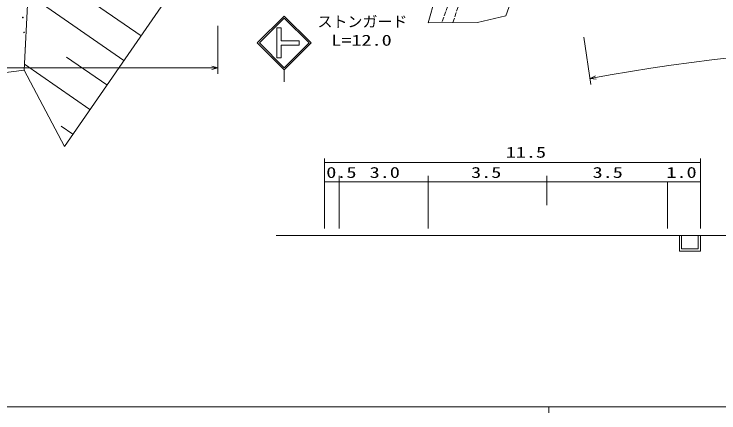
# Model space of a CAD drawing. Units: millimetres, scale not verified. Extents: x -71087 to 568913, y -90349 to 269651.
# Drawn here: x 167620 to 285348, y 93651 to 160298 of the extents above; entities that cross this region are included whole.
import ezdxf
from ezdxf.enums import TextEntityAlignment as Align

# ---------------------------------------------------------------- set-up
doc = ezdxf.new("R2010")
doc.units = ezdxf.units.MM
doc.header["$LTSCALE"] = 1000
doc.linetypes.add('USER1', pattern=[1, 0.8, -0.2])
for name, color, linetype, lineweight in [('M-BGD', 7, 'Continuous', 13), ('M-BGD-CRST', 7, 'Continuous', 13), ('M-STR-STRC', 7, 'Continuous', 13), ('M-STR-TXT', 7, 'Continuous', 13), ('M-TTL-BAND', 7, 'Continuous', 13)]:
    doc.layers.add(name, color=color, linetype=linetype, lineweight=lineweight)
doc.styles.add('ＭＳ ゴシック', font='')
doc.styles.get('ＭＳ ゴシック').set_extended_font_data('MS Gothic')

# ---------------------------------------------------------------- blocks, each defined once
blk = doc.blocks.new('BUHIN8')
at = {"color": 7, "linetype": 'Continuous', "lineweight": 13}
blk.add_lwpolyline([(-288, -1000), (0, 0), (285, -1000)], dxfattribs=at)

msp = doc.modelspace()

# ---------------------------------------------------------------- linework, layer by layer
at = {"layer": 'M-BGD', "linetype": 'USER1'}
for p, q in [((246897, 180470), (239047, 158868)), ((240907, 158882), (248201, 180644))]:
    msp.add_line(p, q, dxfattribs=at)
at = {"layer": 'M-BGD'}
for p, q in [((201619, 175191), (176022, 138171)), ((252943, 169121), (249768, 160034)), ((169297, 150942), (170222, 168340)), ((169297, 150942), (170222, 168340)), ((185976, 152568), (169972, 163634)), ((188821, 156681), (180160, 162670)), ((236761, 158851), (238084, 163524)), ((249768, 160034), (245038, 158913)), ((245038, 158913), (236761, 158851)), ((183132, 148454), (176396, 153112)), ((180288, 144341), (169348, 151905)), ((100431, 142302), (169297, 150942)), ((176022, 138171), (169297, 150942)), ((177444, 140227), (175474, 141589))]:
    msp.add_line(p, q, dxfattribs=at)
for centre in [(169080, 159723), (169286, 157231)]:
    msp.add_circle(centre, 50, dxfattribs=at)
msp.add_arc((169492, 154739), 50, 78.37438, 275.53601, dxfattribs=at)
at = {"layer": 'M-BGD-CRST'}
for p, q in [((219464, 124443), (219464, 136161)), ((219464, 135499), (237914, 135499)), ((223352, 135499), (232744, 135499)), ((232744, 135499), (240717, 135499)), ((239297, 135499), (272339, 135499)), ((274232, 135499), (269487, 135499)), ((273530, 135499), (277863, 135499)), ((282260, 135499), (275011, 135499)), ((282260, 124443), (282260, 136161)), ((221919, 124443), (221919, 133243)), ((236793, 133243), (236793, 128364)), ((256626, 133243), (256626, 128364)), ((219464, 132243), (221968, 132243)), ((221968, 132243), (236793, 132243)), ((223352, 132243), (232744, 132243)), ((232744, 132243), (240717, 132243)), ((236793, 124443), (236793, 132243)), ((236793, 132243), (237914, 132243)), ((239297, 132243), (241801, 132243)), ((241801, 132243), (256626, 132243)), ((256626, 132243), (271728, 132243)), ((274232, 132243), (271728, 132243)), ((273530, 132243), (277252, 132243)), ((276736, 124443), (276736, 132243)), ((282260, 132243), (277252, 132243)), ((211407, 123306), (288834, 123306)), ((224634, 123306), (225019, 123306)), ((271629, 123306), (279097, 123306)), ((278767, 123306), (278767, 120679)), ((279097, 123306), (279097, 121059)), ((280737, 123306), (281352, 123306)), ((281886, 123306), (283127, 123306)), ((281886, 123306), (281886, 121059)), ((282260, 123306), (284635, 123306)), ((282260, 123306), (283927, 123306)), ((282260, 123306), (282260, 120679)), ((278767, 120679), (282260, 120679)), ((279097, 121059), (281886, 121059))]:
    msp.add_line(p, q, dxfattribs=at)
at = {"layer": 'M-STR-STRC'}
for p, q in [((208242, 155476), (212742, 159976)), ((208596, 155476), (212742, 159622)), ((217243, 155475), (212742, 159976)), ((216889, 155475), (212742, 159622)), ((211492, 157975), (211492, 152975)), ((211492, 157975), (212242, 157975)), ((212242, 157975), (212242, 155850)), ((208242, 155476), (212742, 150975)), ((208596, 155476), (212742, 151329)), ((212242, 155850), (215242, 155850)), ((212742, 151329), (216889, 155475)), ((212743, 150975), (217243, 155475)), ((215242, 155850), (215242, 155100)), ((212242, 155100), (215242, 155100)), ((212242, 155100), (212242, 152975)), ((211492, 152975), (212242, 152975)), ((212742, 150975), (212742, 148975))]:
    msp.add_line(p, q, dxfattribs=at)
at = {"layer": 'M-STR-TXT'}
for p, q in [((201645, 158322), (201645, 150322)), ((262811, 156453), (263959, 148535)), ((97133, 151322), (201645, 151322))]:
    msp.add_line(p, q, dxfattribs=at)
msp.add_arc((320543, -151776), 306594, 80.16895, 100.66248, dxfattribs=at)
at = {"layer": 'M-TTL-BAND'}
for p, q in [((-71087, 94651), (467913, 94651)), ((256913, 94651), (256913, 93651))]:
    msp.add_line(p, q, dxfattribs=at)

# ---------------------------------------------------------------- block references
at = {"layer": 'M-STR-TXT'}
for p, rotation in [((201645, 151322), 270), ((263816, 149525), 100.66247)]:
    msp.add_blockref('BUHIN8', p, dxfattribs=dict(at, rotation=rotation))

# ---------------------------------------------------------------- texts
at = {"layer": 'M-BGD-CRST', "style": 'ＭＳ ゴシック', "width": 1.35}
for s, p in [('11.5', (249749, 135735)), ('0.5', (219765, 132368)), ('3.0', (227010, 132368)), ('3.5', (243956, 132368)), ('3.5', (264250, 132368)), ('1.0', (276579, 132368))]:
    msp.add_text(s, height=1833, rotation=0.1, dxfattribs=at).set_placement(p, align=Align.BOTTOM_LEFT)
at = {"layer": 'M-STR-TXT', "style": 'ＭＳ ゴシック'}
msp.add_text('ストンガード', height=1833, dxfattribs=at).set_placement((218305, 157574), align=Align.BOTTOM_LEFT)
at = {"layer": 'M-STR-TXT', "style": 'ＭＳ ゴシック', "width": 1.35}
msp.add_text('L=12.0', height=1833, dxfattribs=at).set_placement((220595, 154465), align=Align.BOTTOM_LEFT)

doc.saveas('drawing.dxf')
